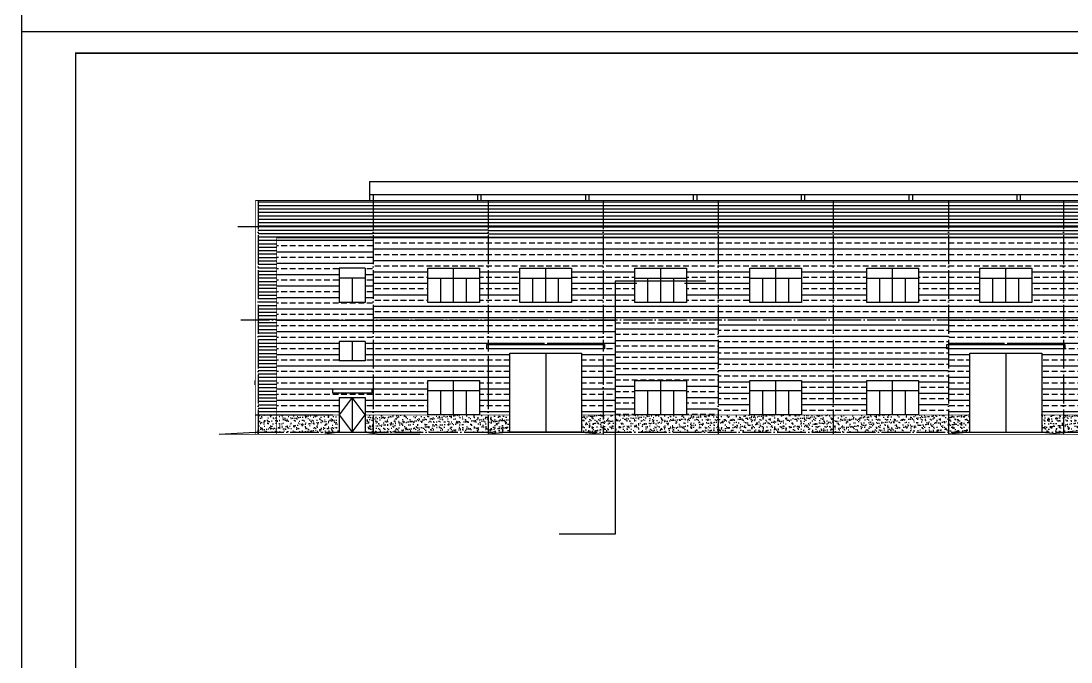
# Model space of a CAD drawing. Extents: x -518586 to 1253874, y -62343 to 661177.
# Drawn here: x 1096126 to 1169141, y 161190 to 205740 of the extents above; entities that cross this region are included whole.
import ezdxf

# ---------------------------------------------------------------- set-up
doc = ezdxf.new("R2010")
doc.units = 0
doc.header["$LTSCALE"] = 1000
doc.header["$MEASUREMENT"] = 0
doc.linetypes.add('DOTE', pattern=[2.42, 2, -0.2, 0.02, -0.2])
for name, color, linetype in [('DIM_IDEN', 3, 'Continuous'), ('DOTE', 9, 'DOTE'), ('TWT_TEXT', 7, 'Continuous'), ('WALL', 6, 'Continuous'), ('WINDOW', 4, 'Continuous'), ('图框', 7, 'Continuous'), ('尺寸线', 3, 'Continuous'), ('路', 150, 'Continuous')]:
    doc.layers.add(name, color=color, linetype=linetype)
pattern_1 = [(180, (-450971.53, -344284.77), (-4e-14, -238.125), [])]
pattern_2 = [(180, (-3207.17, 5689.3), (-4e-14, -238.125), [])]
pattern_3 = [(180, (-246034.54, -362259.9), (-2e-13, -793.75), []), (180, (-246431.4, -361863), (-2e-13, -793.75), [396.875, -198.4375])]
pattern_4 = [(180, (-348293.4, 123219.95), (-2e-13, -793.75), []), (180, (-348690.3, 123616.8), (-2e-13, -793.75), [396.875, -198.4375])]
pattern_5 = [(37.5, (-348293.43, 123219.95), (-12.59867, 385.364754), [0, -304, 0, -340, 0, -325]), (7.5, (-348293.43, 123219.95), (353.95534, 564.42921), [0, -164, 0, -274, 0, -105]), (327.5, (-348539.43, 123219.95), (622.82837, 1.13181), [0, -100, 0, -360, 0, -470]), (317.5, (-348539.43, 123219.95), (601.22532, 175.53511), [0, -50, 0, -236, 0, -270])]
pattern_6 = [(180, (0, 0), (-4e-14, -238.125), [])]
pattern_7 = [(180, (0, 0), (-2e-13, -793.75), []), (180, (-396.9, 396.9), (-2e-13, -793.75), [396.875, -198.4375])]
pattern_8 = [(37.5, (0, 0), (-12.59867, 385.36475), [0, -304, 0, -340, 0, -325]), (7.5, (0, 0), (353.95534, 564.42921), [0, -164, 0, -274, 0, -105]), (327.5, (-246, 0), (622.82837, 1.13181), [0, -100, 0, -360, 0, -470]), (317.5, (-246, 0), (601.22532, 175.53511), [0, -50, 0, -236, 0, -270])]

# ---------------------------------------------------------------- blocks, each defined once
blk = doc.blocks.new('0887')
at = {"layer": 'WINDOW'}
for p, q in [((1168511, 183265), (1176711, 183265)), ((1168511, 182965), (1168511, 183265)), ((1176711, 182965), (1168511, 182965)), ((1170111, 182665), (1175111, 182665)), ((1170111, 177165), (1170111, 182665)), ((1172611, 182665), (1172611, 177165)), ((1175111, 182665), (1175111, 177165)), ((1176711, 183265), (1176711, 182965))]:
    blk.add_line(p, q, dxfattribs=at)
at = {"layer": '路', "color": 0}
for p, q in [((1170111, 177165), (1168612, 177015)), ((1170111, 177165), (1175112, 177165)), ((1175112, 177165), (1176612, 177015))]:
    blk.add_line(p, q, dxfattribs=at)

msp = doc.modelspace()

# ---------------------------------------------------------------- hatches: boundary and pattern name
h = msp.add_hatch()
h.set_pattern_fill('ANSI31', color=251, scale=150, angle=135, style=0)
h.set_pattern_definition(pattern_1)
h.paths.add_polyline_path([(1120611, 191465), (1120611, 193265), (1112612, 193265), (1112612, 191465)])
h = msp.add_hatch()
h.set_pattern_fill('ANSI31', color=251, scale=150, angle=135, style=0)
h.set_pattern_definition(pattern_1)
h.paths.add_polyline_path([(1128612, 191465), (1128612, 193265), (1120611, 193265), (1120611, 191465)])
h = msp.add_hatch()
h.set_pattern_fill('ANSI31', color=251, scale=150, angle=135, style=0)
h.set_pattern_definition(pattern_1)
h.paths.add_polyline_path([(1136612, 191465), (1136612, 193265), (1128612, 193265), (1128612, 191465)])
h = msp.add_hatch()
h.set_pattern_fill('ANSI31', color=251, scale=150, angle=135, style=0)
h.set_pattern_definition(pattern_1)
h.paths.add_polyline_path([(1144612, 191465), (1144612, 193265), (1136612, 193265), (1136612, 191465)])
h = msp.add_hatch()
h.set_pattern_fill('ANSI31', color=251, scale=150, angle=135, style=0)
h.set_pattern_definition(pattern_1)
h.paths.add_polyline_path([(1152612, 191465), (1152612, 193265), (1144612, 193265), (1144612, 191465)])
h = msp.add_hatch()
h.set_pattern_fill('ANSI31', color=251, scale=150, angle=135, style=0)
h.set_pattern_definition(pattern_1)
h.paths.add_polyline_path([(1160612, 191465), (1160612, 193265), (1152612, 193265), (1152612, 191465)])
h = msp.add_hatch()
h.set_pattern_fill('ANSI31', color=251, scale=150, angle=135, style=0)
h.set_pattern_definition(pattern_1)
h.paths.add_polyline_path([(1168612, 191465), (1168612, 193265), (1160612, 193265), (1160612, 191465)])
h = msp.add_hatch()
h.set_pattern_fill('ANSI31', color=251, scale=150, angle=135, style=0)
h.set_pattern_definition(pattern_1)
h.paths.add_polyline_path([(1176612, 191465), (1176612, 193265), (1168612, 193265), (1168612, 191465)])
h = msp.add_hatch()
h.set_pattern_fill('ANSI31', color=251, scale=150, angle=135, style=0)
h.set_pattern_definition(pattern_6)
h.paths.add_polyline_path([(1112612, 184965), (1113912, 184965), (1113912, 190665), (1120611, 190665), (1120611, 191465), (1112612, 191465)])
h = msp.add_hatch()
h.set_pattern_fill('ANSI31', color=251, scale=150, angle=135, style=0)
h.set_pattern_definition([(180, (-1322.8, -2849.48), (-4e-14, -238.125), [])])
h.paths.add_polyline_path([(1120611, 191465), (1120611, 190665), (1128612, 190665), (1128612, 191465)])
h = msp.add_hatch()
h.set_pattern_fill('ANSI31', color=251, scale=150, angle=135, style=0)
h.set_pattern_definition(pattern_2)
h.paths.add_polyline_path([(1136612, 191465), (1128612, 191465), (1128612, 190665), (1136612, 190665)])
h = msp.add_hatch()
h.set_pattern_fill('ANSI31', color=251, scale=150, angle=135, style=0)
h.set_pattern_definition(pattern_2)
h.paths.add_polyline_path([(1144612, 191465), (1136612, 191465), (1136612, 190665), (1144612, 190665)])
h = msp.add_hatch()
h.set_pattern_fill('ANSI31', color=251, scale=150, angle=135, style=0)
h.set_pattern_definition(pattern_2)
h.paths.add_polyline_path([(1152612, 191465), (1144612, 191465), (1144612, 190665), (1152612, 190665)])
h = msp.add_hatch()
h.set_pattern_fill('ANSI31', color=251, scale=150, angle=135, style=0)
h.set_pattern_definition(pattern_2)
h.paths.add_polyline_path([(1152612, 191465), (1152612, 190665), (1160612, 190665), (1160612, 191465)])
h = msp.add_hatch()
h.set_pattern_fill('ANSI31', color=251, scale=150, angle=135, style=0)
h.set_pattern_definition(pattern_2)
h.paths.add_polyline_path([(1160612, 191465), (1160612, 190665), (1168612, 190665), (1168612, 191465)])
h = msp.add_hatch()
h.set_pattern_fill('ANSI31', color=251, scale=150, angle=135, style=0)
h.set_pattern_definition(pattern_2)
h.paths.add_polyline_path([(1176612, 191465), (1168612, 191465), (1168612, 190665), (1176612, 190665)])
h = msp.add_hatch()
h.set_pattern_fill('ANSI33', color=253, scale=250, angle=135, style=0)
h.set_pattern_definition(pattern_7)
h.paths.add_polyline_path([(1113912, 190665), (1113912, 184965), (1120611, 184965), (1120611, 190665)])
h.paths.add_polyline_path([(1118261, 188565), (1120061, 188565), (1120061, 186165), (1118261, 186165)], flags=16)
h = msp.add_hatch()
h.set_pattern_fill('ANSI33', color=253, scale=250, angle=135, style=0)
h.set_pattern_definition(pattern_4)
h.paths.add_polyline_path([(1120611, 184965), (1128612, 184965), (1128612, 190665), (1120611, 190665)])
h.paths.add_polyline_path([(1124412, 188565), (1128011, 188565), (1128011, 186165), (1124412, 186165)], flags=16)
h = msp.add_hatch()
h.set_pattern_fill('ANSI33', color=253, scale=250, angle=135, style=0)
h.set_pattern_definition(pattern_4)
h.paths.add_polyline_path([(1136612, 190665), (1128612, 190665), (1128612, 184965), (1136612, 184965)])
h.paths.add_polyline_path([(1130812, 188565), (1134411, 188565), (1134411, 186165), (1130812, 186165)], flags=16)
h = msp.add_hatch()
h.set_pattern_fill('ANSI33', color=253, scale=250, angle=135, style=0)
h.set_pattern_definition(pattern_4)
h.paths.add_polyline_path([(1144612, 190665), (1136612, 190665), (1136612, 184965), (1137436, 184965), (1137436, 187665), (1138812, 187665), (1138812, 188565), (1142411, 188565), (1142411, 186165), (1138812, 186165), (1138812, 187665), (1137436, 187665), (1137436, 184965), (1144612, 184965)])
h = msp.add_hatch()
h.set_pattern_fill('ANSI33', color=253, scale=250, angle=135, style=0)
h.set_pattern_definition(pattern_4)
h.paths.add_polyline_path([(1152612, 190665), (1144612, 190665), (1144612, 184965), (1152612, 184965)])
h.paths.add_polyline_path([(1146812, 188565), (1150411, 188565), (1150411, 186165), (1146812, 186165)], flags=16)
h = msp.add_hatch()
h.set_pattern_fill('ANSI33', color=253, scale=250, angle=135, style=0)
h.set_pattern_definition(pattern_4)
h.paths.add_polyline_path([(1160612, 190665), (1152612, 190665), (1152612, 184965), (1160612, 184965)])
h.paths.add_polyline_path([(1154937, 188565), (1158536, 188565), (1158536, 186165), (1154937, 186165)], flags=16)
h = msp.add_hatch()
h.set_pattern_fill('ANSI33', color=253, scale=250, angle=135, style=0)
h.set_pattern_definition(pattern_4)
h.paths.add_polyline_path([(1168612, 190665), (1160612, 190665), (1160612, 184965), (1168612, 184965)])
h.paths.add_polyline_path([(1166411, 188565), (1166411, 186165), (1162812, 186165), (1162812, 188565)], flags=16)
h = msp.add_hatch()
h.set_pattern_fill('ANSI33', color=253, scale=250, angle=135, style=0)
h.set_pattern_definition(pattern_4)
h.paths.add_polyline_path([(1176612, 190665), (1168612, 190665), (1168612, 184965), (1176612, 184965)])
h.paths.add_polyline_path([(1170812, 188565), (1174411, 188565), (1174411, 186165), (1170812, 186165)], flags=16)
h = msp.add_hatch()
h.set_pattern_fill('ANSI31', color=251, scale=150, angle=135, style=0)
h.set_pattern_definition(pattern_6)
h.paths.add_polyline_path([(1113912, 184965), (1112612, 184965), (1112612, 178365), (1113036, 178365), (1113912, 178365)])
h = msp.add_hatch()
h.set_pattern_fill('ANSI33', color=253, scale=250, angle=135, style=0)
h.set_pattern_definition(pattern_7)
h.paths.add_polyline_path([(1117812, 180165), (1120512, 180165), (1120512, 179865), (1119161, 179865), (1119161, 179565), (1120061, 179565), (1120061, 178365), (1120611, 178365), (1120611, 180765), (1120611, 184965), (1113912, 184965), (1113912, 178365), (1117812, 178365), (1118261, 178365), (1118261, 179565), (1119161, 179565), (1119161, 179865), (1117812, 179865)])
h.paths.add_polyline_path([(1117961, 182415), (1117661, 182115), (1117361, 182415)], flags=16)
h.paths.add_polyline_path([(1118261, 182115), (1118261, 183465), (1120061, 183465), (1120061, 182115)], flags=16)
h.paths.add_polyline_path([(1116591, 182446), (1117580, 182446), (1117580, 182892), (1116591, 182892)], flags=24)
h = msp.add_hatch()
h.set_pattern_fill('ANSI33', color=253, scale=250, angle=135, style=0)
h.set_pattern_definition(pattern_7)
h.paths.add_polyline_path([(1120611, 184965), (1120611, 180765), (1120611, 178365), (1121312, 178365), (1124412, 178365), (1124412, 180765), (1128011, 180765), (1128011, 178365), (1130112, 178365), (1130112, 182665), (1135112, 182665), (1135112, 178365), (1137436, 178365), (1137436, 184965), (1136612, 184965), (1136612, 183265), (1136712, 183265), (1136712, 182965), (1128512, 182965), (1128512, 183265), (1128612, 183265), (1128612, 184965)])
h = msp.add_hatch()
h.set_pattern_fill('ANSI33', color=253, scale=250, angle=135, style=0)
h.set_pattern_definition(pattern_7)
h.paths.add_polyline_path([(1128612, 184965), (1128612, 183265), (1132612, 183265), (1132312, 183565), (1132912, 183565), (1132612, 183265), (1136612, 183265), (1136612, 184965)])
h = msp.add_hatch()
h.set_pattern_fill('ANSI33', color=253, scale=250, angle=135, style=0)
h.set_pattern_definition(pattern_4)
h.paths.add_polyline_path([(1142411, 180765), (1142411, 178365), (1144612, 178365), (1144612, 184965), (1137436, 184965), (1137436, 178365), (1138812, 178365), (1138812, 180765)])
h = msp.add_hatch()
h.set_pattern_fill('ANSI33', color=253, scale=250, angle=135, style=0)
h.set_pattern_definition(pattern_3)
h.paths.add_polyline_path([(1152612, 184965), (1144612, 184965), (1144612, 178365), (1146812, 178365), (1146812, 180765), (1150411, 180765), (1150411, 178365), (1152612, 178365)])
h = msp.add_hatch()
h.set_pattern_fill('ANSI33', color=253, scale=250, angle=135, style=0)
h.set_pattern_definition(pattern_3)
h.paths.add_polyline_path([(1160612, 184965), (1152612, 184965), (1152612, 178365), (1154937, 178365), (1154937, 180765), (1158536, 180765), (1158536, 178365), (1160612, 178365)])
h = msp.add_hatch()
h.set_pattern_fill('ANSI33', color=253, scale=250, angle=135, style=0)
h.set_pattern_definition(pattern_7)
h.paths.add_polyline_path([(1160612, 184965), (1160612, 183265), (1164611, 183265), (1164311, 183565), (1164911, 183565), (1164611, 183265), (1168612, 183265), (1168612, 184965)])
h = msp.add_hatch()
h.set_pattern_fill('ANSI33', color=253, scale=250, angle=135, style=0)
h.set_pattern_definition(pattern_7)
h.paths.add_polyline_path([(1174411, 180765), (1174411, 178365), (1175111, 178365), (1176612, 178365), (1176612, 184965), (1168612, 184965), (1168612, 183265), (1168711, 183265), (1168711, 182965), (1168612, 182965), (1168612, 178365), (1170812, 178365), (1170812, 180765)])
h = msp.add_hatch()
h.set_pattern_fill('ANSI33', color=253, scale=250, angle=135, style=0)
h.set_pattern_definition(pattern_7)
h.paths.add_polyline_path([(1132530, 183596), (1133518, 183596), (1133518, 184042), (1132530, 184042)], flags=17)
h = msp.add_hatch()
h.set_pattern_fill('ANSI33', color=253, scale=250, angle=135, style=0)
h.set_pattern_definition(pattern_7)
h.paths.add_polyline_path([(1168612, 182965), (1160612, 182965), (1160612, 178365), (1162111, 178365), (1162111, 182665), (1167111, 182665), (1167111, 178365), (1168612, 178365)])
at = {"layer": '尺寸线'}
h = msp.add_hatch(dxfattribs=at)
h.set_pattern_fill('粉刷', color=0, scale=100, style=0)
h.set_pattern_definition(pattern_5)
h.paths.add_polyline_path([(1118212, 177165), (1118212, 178365), (1116911, 178365), (1112911, 178365), (1112612, 178365), (1112612, 177165)])
h = msp.add_hatch(dxfattribs=at)
h.set_pattern_fill('粉刷', color=0, scale=100, style=0)
h.set_pattern_definition(pattern_8)
h.paths.add_polyline_path([(1120611, 178365), (1120061, 178365), (1120061, 177165), (1120611, 177165)])
h = msp.add_hatch(dxfattribs=at)
h.set_pattern_fill('粉刷', color=0, scale=100, style=0)
h.set_pattern_definition(pattern_8)
h.paths.add_polyline_path([(1121312, 178365), (1120611, 178365), (1120611, 177165), (1128612, 177165), (1128612, 178365)])
h = msp.add_hatch(dxfattribs=at)
h.set_pattern_fill('粉刷', color=0, scale=100, style=0)
h.set_pattern_definition(pattern_5)
h.paths.add_polyline_path([(1130112, 177165), (1130112, 178365), (1128612, 178365), (1128612, 177165)])
h = msp.add_hatch(dxfattribs=at)
h.set_pattern_fill('粉刷', color=0, scale=100, style=0)
h.set_pattern_definition(pattern_5)
h.paths.add_polyline_path([(1135112, 177165), (1136612, 177165), (1136612, 178365), (1135112, 178365)])
h = msp.add_hatch(dxfattribs=at)
h.set_pattern_fill('粉刷', color=0, scale=100, style=0)
h.set_pattern_definition(pattern_5)
h.paths.add_polyline_path([(1136612, 177165), (1137436, 177165), (1137436, 178365), (1136612, 178365)])
h = msp.add_hatch(dxfattribs=at)
h.set_pattern_fill('粉刷', color=0, scale=100, style=0)
h.set_pattern_definition(pattern_5)
h.paths.add_polyline_path([(1144612, 178365), (1137436, 178365), (1137436, 177165), (1144612, 177165)])
h = msp.add_hatch(dxfattribs=at)
h.set_pattern_fill('粉刷', color=0, scale=100, style=0)
h.set_pattern_definition(pattern_5)
h.paths.add_polyline_path([(1144612, 177165), (1152612, 177165), (1152612, 178365), (1144612, 178365)])
h = msp.add_hatch(dxfattribs=at)
h.set_pattern_fill('粉刷', color=0, scale=100, style=0)
h.set_pattern_definition(pattern_5)
h.paths.add_polyline_path([(1152612, 177165), (1160612, 177165), (1160612, 178365), (1152612, 178365)])
h = msp.add_hatch(dxfattribs=at)
h.set_pattern_fill('粉刷', color=0, scale=100, style=0)
h.set_pattern_definition(pattern_8)
h.paths.add_polyline_path([(1160612, 178365), (1160612, 177165), (1162111, 177165), (1162111, 178365)])
h = msp.add_hatch(dxfattribs=at)
h.set_pattern_fill('粉刷', color=0, scale=100, style=0)
h.set_pattern_definition(pattern_8)
h.paths.add_polyline_path([(1167111, 178365), (1167111, 177166), (1167112, 177165), (1168612, 177165), (1168612, 178365)])
h = msp.add_hatch(dxfattribs=at)
h.set_pattern_fill('粉刷', color=0, scale=100, style=0)
h.set_pattern_definition(pattern_8)
h.paths.add_polyline_path([(1176612, 177165), (1176612, 178365), (1175111, 178365), (1168612, 178365), (1168612, 177165)])

# ---------------------------------------------------------------- linework, layer by layer
for p, q in [((1120371, 194585), (1120371, 193265)), ((1120371, 194585), (1208852, 194585)), ((1120371, 193685), (1208852, 193685)), ((1120611, 193685), (1120611, 193265)), ((1127871, 193685), (1127871, 193265)), ((1128111, 193685), (1128111, 193265)), ((1135371, 193685), (1135371, 193265)), ((1135611, 193685), (1135611, 193265)), ((1142871, 193685), (1142871, 193265)), ((1143111, 193685), (1143111, 193265)), ((1150371, 193685), (1150371, 193265)), ((1150371, 193685), (1150371, 193265)), ((1150611, 193685), (1150611, 193265)), ((1150611, 193685), (1150611, 193265)), ((1157871, 193685), (1157871, 193265)), ((1157871, 193685), (1157871, 193265)), ((1157871, 193685), (1157871, 193265)), ((1157871, 193685), (1157871, 193265)), ((1158111, 193685), (1158111, 193265)), ((1158111, 193685), (1158111, 193265)), ((1158111, 193685), (1158111, 193265)), ((1158111, 193685), (1158111, 193265)), ((1165371, 193685), (1165371, 193265)), ((1165371, 193685), (1165371, 193265)), ((1165371, 193685), (1165371, 193265)), ((1165611, 193685), (1165611, 193265)), ((1165611, 193685), (1165611, 193265)), ((1165611, 193685), (1165611, 193265))]:
    msp.add_line(p, q)
at = {"layer": 'DIM_IDEN'}
msp.add_line((1137436, 170086), (1133558, 170086), dxfattribs=at)
msp.add_lwpolyline([(1143740, 187665), (1137436, 187665), (1137436, 170086), (1137436, 170086)], dxfattribs=at)
at = {"layer": 'DIM_IDEN', "const_width": 100}
for points in [[(1138967, 187515), (1138656, 187515)], [(1142567, 187515), (1142256, 187515)]]:
    msp.add_lwpolyline(points, dxfattribs=at)
at = {"layer": 'DOTE', "color": 8}
for p, q in [((1112612, 193265), (1112612, 177015)), ((1120611, 193265), (1120611, 180765)), ((1128612, 193265), (1128612, 182765)), ((1136612, 193265), (1136612, 182765)), ((1144612, 193265), (1144612, 177015)), ((1152612, 193265), (1152612, 177015)), ((1160612, 193265), (1160612, 177015)), ((1168612, 193265), (1168612, 177015)), ((1111203, 191465), (1217112, 191465)), ((1111408, 184965), (1217317, 184965)), ((1128612, 182465), (1128612, 180765)), ((1136612, 182465), (1136612, 177015)), ((1120611, 180765), (1120611, 177015)), ((1128612, 180765), (1128612, 177015)), ((1112412, 177165), (1216812, 177165))]:
    msp.add_line(p, q, dxfattribs=at)
at = {"layer": 'TWT_TEXT', "color": 0}
msp.add_line((1130112, 177165), (1135112, 177165), dxfattribs=at)
at = {"layer": 'WALL', "color": 0, "const_width": 50}
msp.add_lwpolyline([(1112412, 178365), (1113036, 178365)], dxfattribs=at)
at = {"layer": 'WINDOW'}
for p, q in [((1120061, 188565), (1118261, 188565)), ((1118261, 188565), (1118261, 186165)), ((1120061, 188565), (1120061, 186165)), ((1126211, 186165), (1126211, 188565)), ((1132612, 186165), (1132612, 188565)), ((1140612, 186165), (1140612, 188565)), ((1148612, 186165), (1148612, 188565)), ((1156736, 186165), (1156736, 188565)), ((1164612, 186165), (1164612, 188565)), ((1120061, 187865), (1118261, 187865)), ((1119161, 187865), (1119161, 186165)), ((1124412, 187865), (1128011, 187865)), ((1125312, 186165), (1125312, 187865)), ((1127111, 186165), (1127111, 187865)), ((1130812, 187865), (1134411, 187865)), ((1131712, 186165), (1131712, 187865)), ((1133511, 186165), (1133511, 187865)), ((1138812, 187865), (1142411, 187865)), ((1139712, 186165), (1139712, 187865)), ((1141511, 186165), (1141511, 187865)), ((1146812, 187865), (1150411, 187865)), ((1147712, 186165), (1147712, 187865)), ((1149512, 186165), (1149512, 187865)), ((1154937, 187865), (1158536, 187865)), ((1155837, 186165), (1155837, 187865)), ((1157636, 186165), (1157636, 187865)), ((1162812, 187865), (1166411, 187865)), ((1163712, 186165), (1163712, 187865)), ((1165512, 186165), (1165512, 187865)), ((1120061, 186165), (1118261, 186165)), ((1120061, 183465), (1118261, 183465)), ((1118261, 183465), (1118261, 182115)), ((1119161, 183465), (1119161, 182115)), ((1120061, 183465), (1120061, 182115)), ((1128512, 183265), (1136712, 183265)), ((1128512, 182965), (1128512, 183265)), ((1136712, 182965), (1128512, 182965)), ((1130112, 182665), (1135112, 182665)), ((1130112, 177165), (1130112, 182665)), ((1132612, 182665), (1132612, 177165)), ((1135112, 182665), (1135112, 177165)), ((1136712, 183265), (1136712, 182965)), ((1120061, 182115), (1118261, 182115)), ((1112412, 180465), (1112412, 180765)), ((1126211, 178365), (1126211, 180765)), ((1140612, 178365), (1140612, 180765)), ((1148612, 178365), (1148612, 180765)), ((1156736, 178365), (1156736, 180765)), ((1117812, 180165), (1120512, 180165)), ((1117812, 179865), (1117812, 180165)), ((1120512, 179865), (1117812, 179865)), ((1120512, 180165), (1120512, 179865)), ((1124412, 180065), (1128011, 180065)), ((1125312, 178365), (1125312, 180065)), ((1127111, 178365), (1127111, 180065)), ((1138812, 180065), (1142411, 180065)), ((1139712, 178365), (1139712, 180065)), ((1141511, 178365), (1141511, 180065)), ((1146812, 180065), (1150411, 180065)), ((1147712, 178365), (1147712, 180065)), ((1149512, 178365), (1149512, 180065)), ((1154937, 180065), (1158536, 180065)), ((1155837, 178365), (1155837, 180065)), ((1157636, 178365), (1157636, 180065)), ((1118261, 179565), (1118261, 177165)), ((1118261, 179565), (1120061, 179565)), ((1119161, 179565), (1118261, 178365)), ((1119161, 179565), (1119161, 177165)), ((1120061, 178365), (1119161, 179565)), ((1120061, 179565), (1120061, 177165)), ((1118261, 178365), (1119161, 177165)), ((1119161, 177165), (1120061, 178365)), ((1135112, 177165), (1130112, 177165))]:
    msp.add_line(p, q, dxfattribs=at)
for points in [[(1124412, 188565), (1128011, 188565), (1128011, 186165), (1124412, 186165)], [(1130812, 188565), (1134411, 188565), (1134411, 186165), (1130812, 186165)], [(1138812, 188565), (1142411, 188565), (1142411, 186165), (1138812, 186165)], [(1146812, 188565), (1150411, 188565), (1150411, 186165), (1146812, 186165)], [(1154937, 188565), (1158536, 188565), (1158536, 186165), (1154937, 186165)], [(1162812, 188565), (1166411, 188565), (1166411, 186165), (1162812, 186165)], [(1124412, 180765), (1128011, 180765), (1128011, 178365), (1124412, 178365)], [(1138812, 180765), (1142411, 180765), (1142411, 178365), (1138812, 178365)], [(1146812, 180765), (1150411, 180765), (1150411, 178365), (1146812, 178365)], [(1154937, 180765), (1158536, 180765), (1158536, 178365), (1154937, 178365)]]:
    msp.add_lwpolyline(points, close=True, dxfattribs=at)
at = {"layer": '图框', "color": 4, "const_width": 98.6}
for points in [[(1096175, 205007), (1253825, 205007), (1253825, 294107), (1096175, 294107)], [(1096175, 115907), (1253825, 115907), (1253825, 205007), (1096175, 205007)], [(1099925, 117407), (1252325, 117407), (1252325, 203507), (1099925, 203507)]]:
    msp.add_lwpolyline(points, close=True, dxfattribs=at)
at = {"layer": '尺寸线', "color": 0}
for p, q in [((1119161, 179865), (1118904, 179865)), ((1112412, 178365), (1117812, 178365))]:
    msp.add_line(p, q, dxfattribs=at)
at = {"layer": '路', "color": 0}
for p, q in [((1120371, 194585), (1120371, 193265)), ((1109911, 177015), (1112412, 177165)), ((1112612, 177015), (1112612, 177332)), ((1118261, 177165), (1117261, 177015)), ((1118261, 177165), (1120061, 177165)), ((1120061, 177165), (1121062, 177015)), ((1120862, 177015), (1123862, 177015)), ((1130112, 177165), (1128612, 177015)), ((1135112, 177165), (1136612, 177015))]:
    msp.add_line(p, q, dxfattribs=at)
at = {"layer": '路', "color": 0, "const_width": 50}
for points in [[(1112412, 190165), (1112412, 193265)], [(1112412, 193265), (1216812, 193265)], [(1113912, 177015), (1113912, 190665), (1215312, 190665), (1215312, 178365)], [(1112412, 190165), (1112412, 177015)], [(1112911, 178365), (1116911, 178365)], [(1116911, 178365), (1118261, 178365)], [(1120061, 178365), (1121312, 178365)], [(1121312, 178365), (1130112, 178365)], [(1135112, 178365), (1162111, 178365)], [(1164611, 178365), (1164612, 178365)], [(1167111, 178365), (1175111, 178365)], [(1109911, 177015), (1219305, 177015)]]:
    msp.add_lwpolyline(points, dxfattribs=at)

# ---------------------------------------------------------------- block references
at = {"layer": '尺寸线', "color": 0}
msp.add_blockref('0887', (-8000, 0), dxfattribs=at)

doc.saveas('drawing.dxf')
